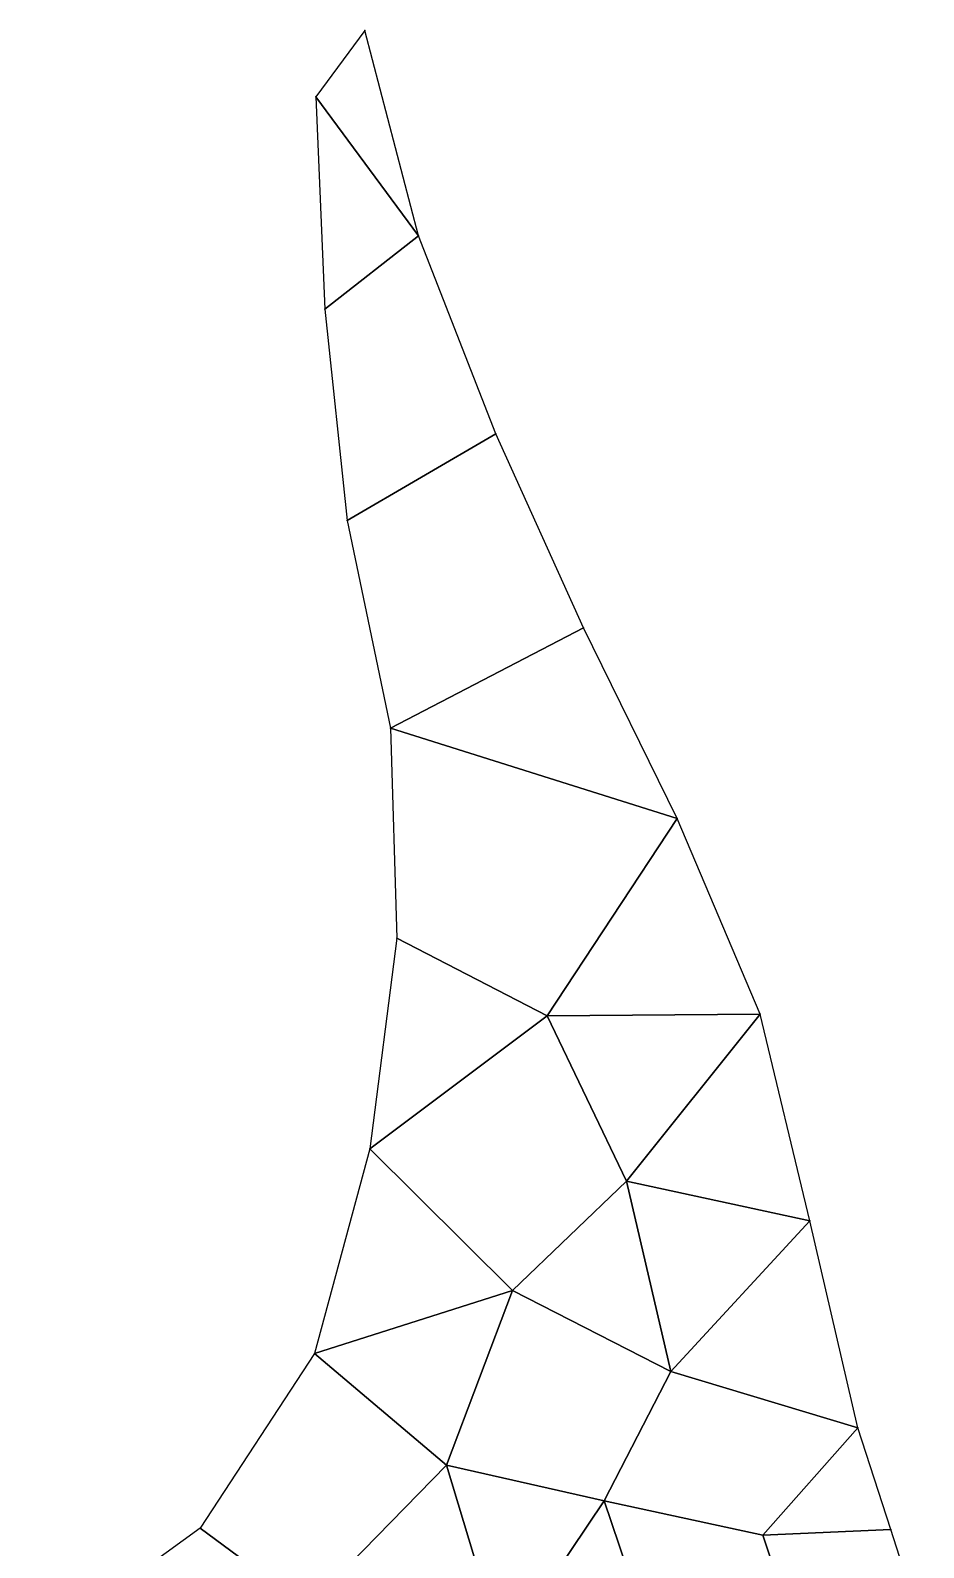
# Model space of a CAD drawing. Extents: x 727294 to 731543, y 8575035 to 8579824.
# Drawn here: x 730672.1 to 730756.1, y 8579680.7 to 8579823.5 of the extents above; entities that cross this region are included whole.
import ezdxf

# ---------------------------------------------------------------- set-up
doc = ezdxf.new("R2010")
doc.units = 0
for name, color, linetype in [('MESH_BOUND', 25, 'CONTINUOUS'), ('MESH_ELEMS', 250, 'CONTINUOUS'), ('MESH_NODES', 18, 'CONTINUOUS')]:
    doc.layers.add(name, color=color, linetype=linetype)

msp = doc.modelspace()

# ---------------------------------------------------------------- linework, layer by layer
at = {"layer": 'MESH_BOUND', "color": 25}
for points in [[(730703.56, 8579823.47, 38.17), (730698.94, 8579817.21, 38.17)], [(730708.61, 8579804.13, 38.17), (730703.56, 8579823.47, 38.17)], [(730698.94, 8579817.21, 38.17), (730699.79, 8579797.23, 38.17)], [(730715.9, 8579785.5, 38.17), (730708.61, 8579804.13, 38.17)], [(730699.79, 8579797.23, 38.17), (730701.91, 8579777.37, 38.17)], [(730724.13, 8579767.27, 38.17), (730715.9, 8579785.5, 38.17)], [(730701.91, 8579777.37, 38.17), (730705.98, 8579757.81, 38.17)], [(730732.96, 8579749.33, 38.15), (730724.13, 8579767.27, 38.17)], [(730705.98, 8579757.81, 38.17), (730706.58, 8579738.07, 33.72)], [(730740.76, 8579730.92, 38.08), (730732.96, 8579749.33, 38.15)], [(730706.58, 8579738.07, 33.72), (730704.04, 8579718.24, 33.64)], [(730745.42, 8579711.48, 38.13), (730740.76, 8579730.92, 38.08)], [(730704.04, 8579718.24, 33.64), (730698.84, 8579699, 36.55)], [(730749.96, 8579692, 38.11), (730745.42, 8579711.48, 38.13)], [(730698.84, 8579699, 36.55), (730688.06, 8579682.57, 38.11)], [(730753.05, 8579682.44, 38.14), (730749.96, 8579692, 38.11)], [(730688.06, 8579682.57, 38.11), (730672.09, 8579670.95, 38.17)], [(730756.14, 8579672.89, 38.13), (730753.05, 8579682.44, 38.14)]]:
    msp.add_polyline3d(points, dxfattribs=at)
at = {"layer": 'MESH_ELEMS', "color": 179}
for points in [[(730698.94, 8579817.21, 38.17), (730708.61, 8579804.13, 38.17), (730703.56, 8579823.47, 38.17), (730698.94, 8579817.21, 38.17)], [(730708.61, 8579804.13, 38.17), (730698.94, 8579817.21, 38.17), (730699.79, 8579797.23, 38.17), (730708.61, 8579804.13, 38.17)], [(730715.9, 8579785.5, 38.17), (730708.61, 8579804.13, 38.17), (730699.79, 8579797.23, 38.17), (730701.91, 8579777.37, 38.17)], [(730701.91, 8579777.37, 38.17), (730705.98, 8579757.81, 38.17), (730724.13, 8579767.27, 38.17), (730715.9, 8579785.5, 38.17)], [(730705.98, 8579757.81, 38.17), (730732.96, 8579749.33, 38.15), (730724.13, 8579767.27, 38.17), (730705.98, 8579757.81, 38.17)], [(730706.58, 8579738.07, 33.72), (730720.72, 8579730.75, 33.16), (730732.96, 8579749.33, 38.15), (730705.98, 8579757.81, 38.17)], [(730720.72, 8579730.75, 33.16), (730740.76, 8579730.92, 38.08), (730732.96, 8579749.33, 38.15), (730720.72, 8579730.75, 33.16)], [(730706.58, 8579738.07, 33.72), (730704.04, 8579718.24, 33.64), (730720.72, 8579730.75, 33.16), (730706.58, 8579738.07, 33.72)], [(730720.72, 8579730.75, 33.16), (730704.04, 8579718.24, 33.64), (730717.45, 8579704.93, 32.04), (730728.17, 8579715.22, 32.95)], [(730728.17, 8579715.22, 32.95), (730740.76, 8579730.92, 38.08), (730720.72, 8579730.75, 33.16), (730728.17, 8579715.22, 32.95)], [(730745.42, 8579711.48, 38.13), (730740.76, 8579730.92, 38.08), (730728.17, 8579715.22, 32.95), (730745.42, 8579711.48, 38.13)], [(730698.84, 8579699, 36.55), (730717.45, 8579704.93, 32.04), (730704.04, 8579718.24, 33.64), (730698.84, 8579699, 36.55)], [(730717.45, 8579704.93, 32.04), (730732.35, 8579697.31, 32.57), (730728.17, 8579715.22, 32.95), (730717.45, 8579704.93, 32.04)], [(730728.17, 8579715.22, 32.95), (730732.35, 8579697.31, 32.57), (730745.42, 8579711.48, 38.13), (730728.17, 8579715.22, 32.95)], [(730745.42, 8579711.48, 38.13), (730732.35, 8579697.31, 32.57), (730749.96, 8579692, 38.11), (730745.42, 8579711.48, 38.13)], [(730698.84, 8579699, 36.55), (730711.26, 8579688.49, 32.08), (730717.45, 8579704.93, 32.04), (730698.84, 8579699, 36.55)], [(730711.26, 8579688.49, 32.08), (730726.09, 8579685.13, 31.46), (730732.35, 8579697.31, 32.57), (730717.45, 8579704.93, 32.04)], [(730698.18, 8579675.11, 32.69), (730711.26, 8579688.49, 32.08), (730698.84, 8579699, 36.55), (730688.06, 8579682.57, 38.11)], [(730741.02, 8579681.91, 33.48), (730749.96, 8579692, 38.11), (730732.35, 8579697.31, 32.57), (730726.09, 8579685.13, 31.46)], [(730741.02, 8579681.91, 33.48), (730753.05, 8579682.44, 38.14), (730749.96, 8579692, 38.11), (730741.02, 8579681.91, 33.48)], [(730711.26, 8579688.49, 32.08), (730698.18, 8579675.11, 32.69), (730716.53, 8579670.92, 30.78), (730711.26, 8579688.49, 32.08)], [(730726.09, 8579685.13, 31.46), (730711.26, 8579688.49, 32.08), (730716.53, 8579670.92, 30.78), (730726.09, 8579685.13, 31.46)], [(730726.09, 8579685.13, 31.46), (730716.53, 8579670.92, 30.78), (730731.71, 8579668.47, 31.18), (730726.09, 8579685.13, 31.46)], [(730741.02, 8579681.91, 33.48), (730726.09, 8579685.13, 31.46), (730731.71, 8579668.47, 31.18), (730744.43, 8579671.63, 33.39)], [(730686.58, 8579661.45, 32.98), (730698.18, 8579675.11, 32.69), (730688.06, 8579682.57, 38.11), (730672.09, 8579670.95, 38.17)], [(730753.05, 8579682.44, 38.14), (730741.02, 8579681.91, 33.48), (730744.43, 8579671.63, 33.39), (730756.14, 8579672.89, 38.13)]]:
    msp.add_3dface(points, dxfattribs=at)
at = {"layer": 'MESH_NODES', "color": 18}
for p in [(730703.56, 8579823.47, 38.17), (730698.94, 8579817.21, 38.17), (730708.61, 8579804.13, 38.17), (730699.79, 8579797.23, 38.17), (730715.9, 8579785.5, 38.17), (730701.91, 8579777.37, 38.17), (730724.13, 8579767.27, 38.17), (730705.98, 8579757.81, 38.17), (730732.96, 8579749.33, 38.15), (730706.58, 8579738.07, 33.72), (730720.72, 8579730.75, 33.16), (730740.76, 8579730.92, 38.08), (730704.04, 8579718.24, 33.64), (730728.17, 8579715.22, 32.95), (730745.42, 8579711.48, 38.13), (730717.45, 8579704.93, 32.04), (730698.84, 8579699, 36.55), (730732.35, 8579697.31, 32.57), (730749.96, 8579692, 38.11), (730711.26, 8579688.49, 32.08), (730726.09, 8579685.13, 31.46), (730688.06, 8579682.57, 38.11), (730741.02, 8579681.91, 33.48), (730753.05, 8579682.44, 38.14)]:
    msp.add_point(p, dxfattribs=at)

doc.saveas('drawing.dxf')
